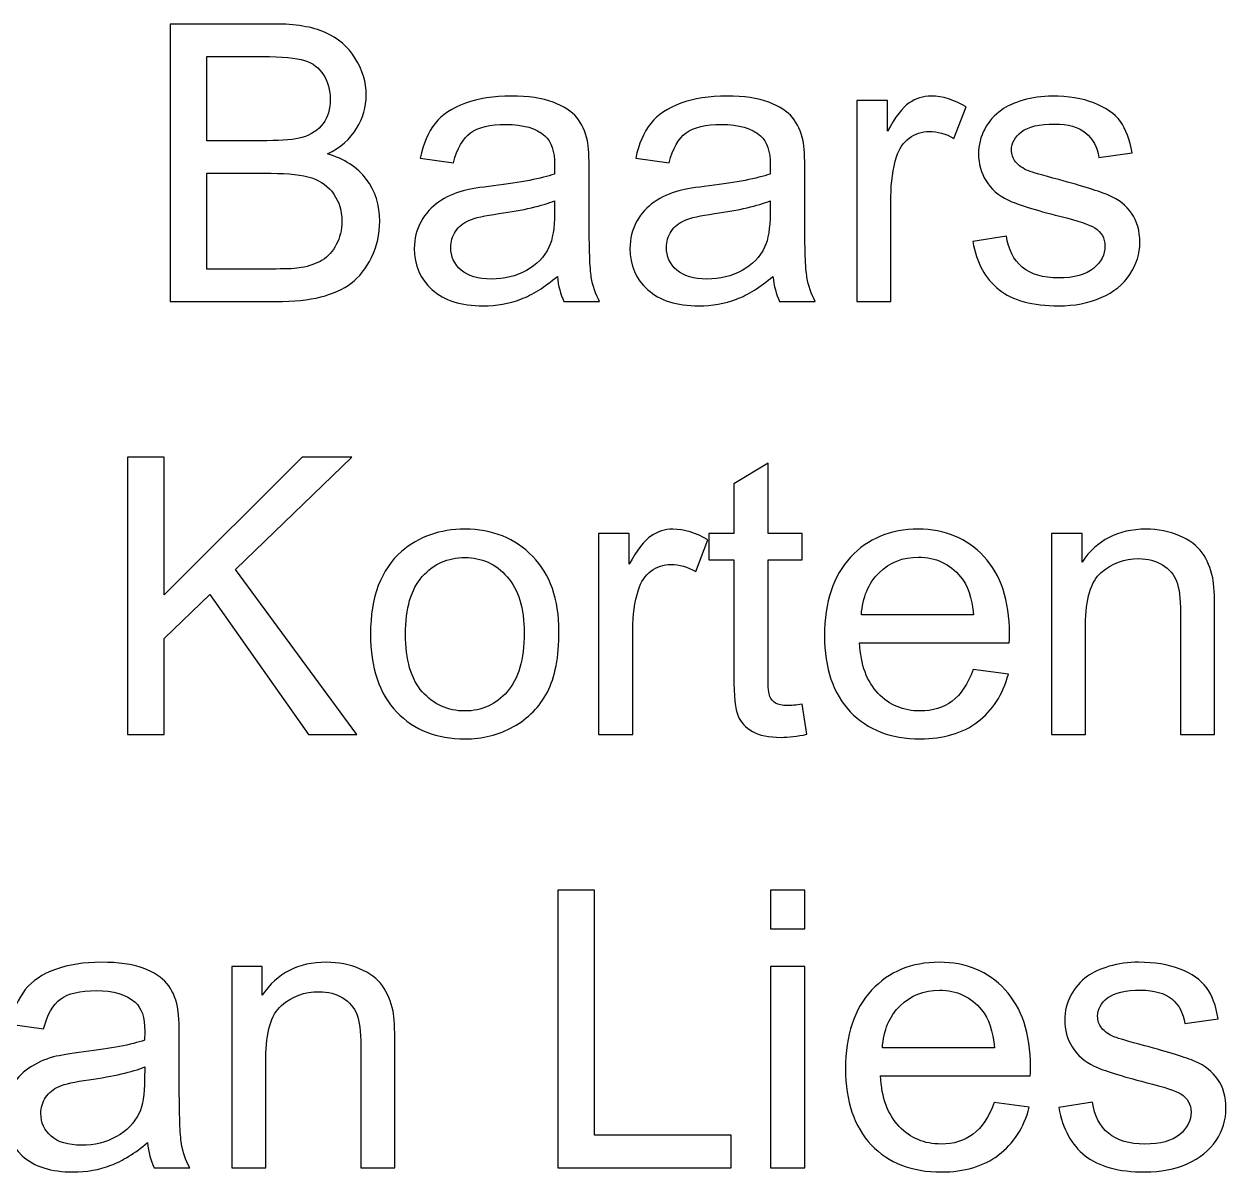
# Model space of a CAD drawing. Header units: centimetres. Extents: x -10.5 to 10.5, y -5.5 to 5.5.
# Drawn here: x 0.804 to 1.676, y -3.495 to -2.662 of the extents above; entities that cross this region are included whole.
import ezdxf

# ---------------------------------------------------------------- set-up
doc = ezdxf.new("R2010")
doc.units = ezdxf.units.CM
doc.header["$MEASUREMENT"] = 0
doc.layers.add('Laag 1', color=7, linetype='Continuous')

msp = doc.modelspace()

# ---------------------------------------------------------------- linework, layer by layer
at = {"layer": 'Laag 1', "color": 6}
for points, knots in [([(0.90945, -2.86321), (0.90945, -2.86321), (0.90945, -2.66181), (0.90945, -2.66181), (0.90945, -2.66181), (0.90945, -2.66181), (0.98503, -2.66181), (0.98503, -2.66181), (0.98503, -2.66181), (1.0004, -2.66181), (1.01273, -2.66382), (1.02206, -2.6679), (1.02206, -2.6679), (1.03135, -2.67198), (1.03861, -2.67826), (1.04386, -2.68675), (1.04386, -2.68675), (1.04916, -2.69519), (1.05179, -2.70405), (1.05179, -2.71333), (1.05179, -2.71333), (1.05179, -2.72191), (1.04944, -2.73002), (1.0448, -2.73761), (1.0448, -2.73761), (1.04016, -2.74521), (1.03313, -2.75135), (1.0237, -2.75604), (1.0237, -2.75604), (1.03589, -2.7596), (1.04527, -2.7657), (1.05179, -2.77432), (1.05179, -2.77432), (1.05835, -2.7829), (1.06163, -2.79308), (1.06163, -2.8048), (1.06163, -2.8048), (1.06163, -2.81427), (1.05962, -2.82303), (1.05563, -2.83114), (1.05563, -2.83114), (1.05165, -2.83925), (1.04672, -2.84549), (1.04086, -2.8499), (1.04086, -2.8499), (1.035, -2.85426), (1.02764, -2.85758), (1.01883, -2.85983), (1.01883, -2.85983), (1.00997, -2.86208), (0.99914, -2.86321), (0.98629, -2.86321), (0.98629, -2.86321), (0.98629, -2.86321), (0.90945, -2.86321), (0.90945, -2.86321)], [0, 0, 0, 0, 0.066667, 0.066667, 0.066667, 0.066667, 0.133333, 0.133333, 0.133333, 0.133333, 0.2, 0.2, 0.2, 0.2, 0.266667, 0.266667, 0.266667, 0.266667, 0.333333, 0.333333, 0.333333, 0.333333, 0.4, 0.4, 0.4, 0.4, 0.466667, 0.466667, 0.466667, 0.466667, 0.533333, 0.533333, 0.533333, 0.533333, 0.6, 0.6, 0.6, 0.6, 0.666667, 0.666667, 0.666667, 0.666667, 0.733333, 0.733333, 0.733333, 0.733333, 0.8, 0.8, 0.8, 0.8, 0.866667, 0.866667, 0.866667, 0.866667, 1, 1, 1, 1]), ([(0.93618, -2.74647), (0.93618, -2.74647), (0.97973, -2.74647), (0.97973, -2.74647), (0.97973, -2.74647), (0.99154, -2.74647), (1.00003, -2.74568), (1.00514, -2.74413), (1.00514, -2.74413), (1.01194, -2.74211), (1.01705, -2.73874), (1.02047, -2.73405), (1.02047, -2.73405), (1.02389, -2.72936), (1.02563, -2.7235), (1.02563, -2.71642), (1.02563, -2.71642), (1.02563, -2.70972), (1.02403, -2.70381), (1.0208, -2.69875), (1.0208, -2.69875), (1.01761, -2.69364), (1.01302, -2.69012), (1.00706, -2.68825), (1.00706, -2.68825), (1.00111, -2.68637), (0.99089, -2.68543), (0.97645, -2.68543), (0.97645, -2.68543), (0.97645, -2.68543), (0.93618, -2.68543), (0.93618, -2.68543), (0.93618, -2.68543), (0.93618, -2.68543), (0.93618, -2.74647), (0.93618, -2.74647)], [0, 0, 0, 0, 0.1, 0.1, 0.1, 0.1, 0.2, 0.2, 0.2, 0.2, 0.3, 0.3, 0.3, 0.3, 0.4, 0.4, 0.4, 0.4, 0.5, 0.5, 0.5, 0.5, 0.6, 0.6, 0.6, 0.6, 0.7, 0.7, 0.7, 0.7, 0.8, 0.8, 0.8, 0.8, 1, 1, 1, 1]), ([(1.19046, -2.84493), (1.18127, -2.85276), (1.17241, -2.85824), (1.16393, -2.86148), (1.16393, -2.86148), (1.15544, -2.86471), (1.14635, -2.8663), (1.1366, -2.8663), (1.1366, -2.8663), (1.12056, -2.8663), (1.10823, -2.86241), (1.09961, -2.85458), (1.09961, -2.85458), (1.09098, -2.8468), (1.08667, -2.83682), (1.08667, -2.82467), (1.08667, -2.82467), (1.08667, -2.81755), (1.08831, -2.81103), (1.09154, -2.80512), (1.09154, -2.80512), (1.09482, -2.79922), (1.09909, -2.79453), (1.10434, -2.79097), (1.10434, -2.79097), (1.10964, -2.7874), (1.11555, -2.78468), (1.12216, -2.78285), (1.12216, -2.78285), (1.12703, -2.78159), (1.13439, -2.78037), (1.14419, -2.77915), (1.14419, -2.77915), (1.16416, -2.77681), (1.17893, -2.77395), (1.18835, -2.77067), (1.18835, -2.77067), (1.18845, -2.76729), (1.18849, -2.76513), (1.18849, -2.76424), (1.18849, -2.76424), (1.18849, -2.75421), (1.18615, -2.74713), (1.18146, -2.74301), (1.18146, -2.74301), (1.17513, -2.73743), (1.16571, -2.73466), (1.15324, -2.73466), (1.15324, -2.73466), (1.14156, -2.73466), (1.13294, -2.73672), (1.12741, -2.7408), (1.12741, -2.7408), (1.12183, -2.74488), (1.11775, -2.7521), (1.11508, -2.76251), (1.11508, -2.76251), (1.11508, -2.76251), (1.09089, -2.75913), (1.09089, -2.75913), (1.09089, -2.75913), (1.09309, -2.74877), (1.0967, -2.74038), (1.10176, -2.734), (1.10176, -2.734), (1.10683, -2.72763), (1.11414, -2.72275), (1.1237, -2.71928), (1.1237, -2.71928), (1.13322, -2.71586), (1.14433, -2.71413), (1.1569, -2.71413), (1.1569, -2.71413), (1.16937, -2.71413), (1.17954, -2.71558), (1.18737, -2.71853), (1.18737, -2.71853), (1.19515, -2.72149), (1.20092, -2.72514), (1.20457, -2.7296), (1.20457, -2.7296), (1.20823, -2.73405), (1.21081, -2.73968), (1.21231, -2.74647), (1.21231, -2.74647), (1.21311, -2.75069), (1.21353, -2.75829), (1.21353, -2.76921), (1.21353, -2.76921), (1.21353, -2.76921), (1.21353, -2.80203), (1.21353, -2.80203), (1.21353, -2.80203), (1.21353, -2.82495), (1.21404, -2.83944), (1.21508, -2.84558), (1.21508, -2.84558), (1.21606, -2.85172), (1.21812, -2.85758), (1.22112, -2.86321), (1.22112, -2.86321), (1.22112, -2.86321), (1.19524, -2.86321), (1.19524, -2.86321), (1.19524, -2.86321), (1.19276, -2.85801), (1.19117, -2.85191), (1.19046, -2.84493)], [0, 0, 0, 0, 0.035714, 0.035714, 0.035714, 0.035714, 0.071429, 0.071429, 0.071429, 0.071429, 0.107143, 0.107143, 0.107143, 0.107143, 0.142857, 0.142857, 0.142857, 0.142857, 0.178571, 0.178571, 0.178571, 0.178571, 0.214286, 0.214286, 0.214286, 0.214286, 0.25, 0.25, 0.25, 0.25, 0.285714, 0.285714, 0.285714, 0.285714, 0.321429, 0.321429, 0.321429, 0.321429, 0.357143, 0.357143, 0.357143, 0.357143, 0.392857, 0.392857, 0.392857, 0.392857, 0.428571, 0.428571, 0.428571, 0.428571, 0.464286, 0.464286, 0.464286, 0.464286, 0.5, 0.5, 0.5, 0.5, 0.535714, 0.535714, 0.535714, 0.535714, 0.571429, 0.571429, 0.571429, 0.571429, 0.607143, 0.607143, 0.607143, 0.607143, 0.642857, 0.642857, 0.642857, 0.642857, 0.678571, 0.678571, 0.678571, 0.678571, 0.714286, 0.714286, 0.714286, 0.714286, 0.75, 0.75, 0.75, 0.75, 0.785714, 0.785714, 0.785714, 0.785714, 0.821429, 0.821429, 0.821429, 0.821429, 0.857143, 0.857143, 0.857143, 0.857143, 0.892857, 0.892857, 0.892857, 0.892857, 0.928571, 0.928571, 0.928571, 0.928571, 1, 1, 1, 1]), ([(1.3469, -2.84493), (1.33771, -2.85276), (1.32885, -2.85824), (1.32037, -2.86148), (1.32037, -2.86148), (1.31188, -2.86471), (1.30279, -2.8663), (1.29304, -2.8663), (1.29304, -2.8663), (1.277, -2.8663), (1.26467, -2.86241), (1.25605, -2.85458), (1.25605, -2.85458), (1.24742, -2.8468), (1.24311, -2.83682), (1.24311, -2.82467), (1.24311, -2.82467), (1.24311, -2.81755), (1.24475, -2.81103), (1.24798, -2.80512), (1.24798, -2.80512), (1.25126, -2.79922), (1.25553, -2.79453), (1.26078, -2.79097), (1.26078, -2.79097), (1.26608, -2.7874), (1.27199, -2.78468), (1.2786, -2.78285), (1.2786, -2.78285), (1.28347, -2.78159), (1.29083, -2.78037), (1.30063, -2.77915), (1.30063, -2.77915), (1.3206, -2.77681), (1.33537, -2.77395), (1.34479, -2.77067), (1.34479, -2.77067), (1.34489, -2.76729), (1.34493, -2.76513), (1.34493, -2.76424), (1.34493, -2.76424), (1.34493, -2.75421), (1.34259, -2.74713), (1.3379, -2.74301), (1.3379, -2.74301), (1.33157, -2.73743), (1.32215, -2.73466), (1.30968, -2.73466), (1.30968, -2.73466), (1.298, -2.73466), (1.28938, -2.73672), (1.28385, -2.7408), (1.28385, -2.7408), (1.27827, -2.74488), (1.27419, -2.7521), (1.27152, -2.76251), (1.27152, -2.76251), (1.27152, -2.76251), (1.24733, -2.75913), (1.24733, -2.75913), (1.24733, -2.75913), (1.24953, -2.74877), (1.25314, -2.74038), (1.2582, -2.734), (1.2582, -2.734), (1.26327, -2.72763), (1.27058, -2.72275), (1.28014, -2.71928), (1.28014, -2.71928), (1.28966, -2.71586), (1.30077, -2.71413), (1.31334, -2.71413), (1.31334, -2.71413), (1.32581, -2.71413), (1.33598, -2.71558), (1.34381, -2.71853), (1.34381, -2.71853), (1.35159, -2.72149), (1.35736, -2.72514), (1.36101, -2.7296), (1.36101, -2.7296), (1.36467, -2.73405), (1.36725, -2.73968), (1.36875, -2.74647), (1.36875, -2.74647), (1.36955, -2.75069), (1.36997, -2.75829), (1.36997, -2.76921), (1.36997, -2.76921), (1.36997, -2.76921), (1.36997, -2.80203), (1.36997, -2.80203), (1.36997, -2.80203), (1.36997, -2.82495), (1.37048, -2.83944), (1.37152, -2.84558), (1.37152, -2.84558), (1.3725, -2.85172), (1.37456, -2.85758), (1.37756, -2.86321), (1.37756, -2.86321), (1.37756, -2.86321), (1.35168, -2.86321), (1.35168, -2.86321), (1.35168, -2.86321), (1.3492, -2.85801), (1.34761, -2.85191), (1.3469, -2.84493)], [0, 0, 0, 0, 0.035714, 0.035714, 0.035714, 0.035714, 0.071429, 0.071429, 0.071429, 0.071429, 0.107143, 0.107143, 0.107143, 0.107143, 0.142857, 0.142857, 0.142857, 0.142857, 0.178571, 0.178571, 0.178571, 0.178571, 0.214286, 0.214286, 0.214286, 0.214286, 0.25, 0.25, 0.25, 0.25, 0.285714, 0.285714, 0.285714, 0.285714, 0.321429, 0.321429, 0.321429, 0.321429, 0.357143, 0.357143, 0.357143, 0.357143, 0.392857, 0.392857, 0.392857, 0.392857, 0.428571, 0.428571, 0.428571, 0.428571, 0.464286, 0.464286, 0.464286, 0.464286, 0.5, 0.5, 0.5, 0.5, 0.535714, 0.535714, 0.535714, 0.535714, 0.571429, 0.571429, 0.571429, 0.571429, 0.607143, 0.607143, 0.607143, 0.607143, 0.642857, 0.642857, 0.642857, 0.642857, 0.678571, 0.678571, 0.678571, 0.678571, 0.714286, 0.714286, 0.714286, 0.714286, 0.75, 0.75, 0.75, 0.75, 0.785714, 0.785714, 0.785714, 0.785714, 0.821429, 0.821429, 0.821429, 0.821429, 0.857143, 0.857143, 0.857143, 0.857143, 0.892857, 0.892857, 0.892857, 0.892857, 0.928571, 0.928571, 0.928571, 0.928571, 1, 1, 1, 1]), ([(1.4077, -2.86321), (1.4077, -2.86321), (1.4077, -2.71722), (1.4077, -2.71722), (1.4077, -2.71722), (1.4077, -2.71722), (1.42993, -2.71722), (1.42993, -2.71722), (1.42993, -2.71722), (1.42993, -2.71722), (1.42993, -2.73958), (1.42993, -2.73958), (1.42993, -2.73958), (1.4356, -2.72922), (1.44085, -2.72238), (1.44568, -2.7191), (1.44568, -2.7191), (1.45051, -2.71577), (1.4558, -2.71413), (1.46157, -2.71413), (1.46157, -2.71413), (1.46992, -2.71413), (1.4784, -2.71675), (1.48703, -2.72196), (1.48703, -2.72196), (1.48703, -2.72196), (1.47821, -2.74479), (1.47821, -2.74479), (1.47821, -2.74479), (1.47221, -2.74141), (1.46621, -2.73972), (1.46021, -2.73972), (1.46021, -2.73972), (1.45482, -2.73972), (1.44999, -2.74136), (1.44572, -2.7446), (1.44572, -2.7446), (1.44146, -2.74783), (1.43841, -2.75233), (1.43658, -2.7581), (1.43658, -2.7581), (1.43382, -2.76687), (1.43246, -2.77648), (1.43246, -2.78693), (1.43246, -2.78693), (1.43246, -2.78693), (1.43246, -2.86321), (1.43246, -2.86321), (1.43246, -2.86321), (1.43246, -2.86321), (1.4077, -2.86321), (1.4077, -2.86321)], [0, 0, 0, 0, 0.071429, 0.071429, 0.071429, 0.071429, 0.142857, 0.142857, 0.142857, 0.142857, 0.214286, 0.214286, 0.214286, 0.214286, 0.285714, 0.285714, 0.285714, 0.285714, 0.357143, 0.357143, 0.357143, 0.357143, 0.428571, 0.428571, 0.428571, 0.428571, 0.5, 0.5, 0.5, 0.5, 0.571429, 0.571429, 0.571429, 0.571429, 0.642857, 0.642857, 0.642857, 0.642857, 0.714286, 0.714286, 0.714286, 0.714286, 0.785714, 0.785714, 0.785714, 0.785714, 0.857143, 0.857143, 0.857143, 0.857143, 1, 1, 1, 1]), ([(1.49181, -2.81961), (1.49181, -2.81961), (1.51628, -2.81567), (1.51628, -2.81567), (1.51628, -2.81567), (1.51764, -2.82547), (1.52149, -2.83297), (1.52777, -2.83822), (1.52777, -2.83822), (1.53405, -2.84343), (1.54286, -2.84605), (1.55412, -2.84605), (1.55412, -2.84605), (1.56551, -2.84605), (1.57395, -2.84375), (1.57948, -2.83911), (1.57948, -2.83911), (1.58496, -2.83452), (1.58773, -2.82908), (1.58773, -2.82284), (1.58773, -2.82284), (1.58773, -2.81727), (1.58525, -2.81286), (1.58032, -2.80967), (1.58032, -2.80967), (1.57685, -2.80747), (1.56841, -2.8047), (1.55501, -2.80128), (1.55501, -2.80128), (1.53691, -2.79673), (1.52439, -2.79279), (1.51736, -2.78947), (1.51736, -2.78947), (1.51038, -2.78609), (1.50508, -2.7815), (1.50147, -2.77559), (1.50147, -2.77559), (1.49786, -2.76973), (1.49603, -2.76321), (1.49603, -2.75609), (1.49603, -2.75609), (1.49603, -2.74957), (1.49753, -2.74357), (1.50048, -2.73804), (1.50048, -2.73804), (1.50348, -2.7325), (1.50752, -2.72791), (1.51263, -2.72425), (1.51263, -2.72425), (1.51647, -2.72144), (1.52172, -2.71905), (1.52833, -2.71708), (1.52833, -2.71708), (1.53499, -2.71511), (1.54207, -2.71413), (1.54966, -2.71413), (1.54966, -2.71413), (1.5611, -2.71413), (1.57113, -2.71577), (1.57976, -2.7191), (1.57976, -2.7191), (1.58843, -2.72238), (1.59481, -2.72688), (1.59893, -2.7325), (1.59893, -2.7325), (1.60301, -2.73818), (1.60587, -2.74572), (1.60742, -2.75519), (1.60742, -2.75519), (1.60742, -2.75519), (1.58323, -2.75857), (1.58323, -2.75857), (1.58323, -2.75857), (1.58215, -2.75098), (1.57896, -2.74502), (1.57371, -2.74076), (1.57371, -2.74076), (1.56846, -2.73649), (1.56105, -2.73438), (1.55144, -2.73438), (1.55144, -2.73438), (1.54014, -2.73438), (1.53203, -2.73625), (1.52721, -2.74), (1.52721, -2.74), (1.52238, -2.74376), (1.51994, -2.74816), (1.51994, -2.75318), (1.51994, -2.75318), (1.51994, -2.75637), (1.52092, -2.75927), (1.52294, -2.76185), (1.52294, -2.76185), (1.52496, -2.76448), (1.5281, -2.76668), (1.53241, -2.76842), (1.53241, -2.76842), (1.53489, -2.76935), (1.54211, -2.77146), (1.55421, -2.77474), (1.55421, -2.77474), (1.57165, -2.77939), (1.58384, -2.78323), (1.59078, -2.78618), (1.59078, -2.78618), (1.59772, -2.78914), (1.60315, -2.7935), (1.60709, -2.79912), (1.60709, -2.79912), (1.61108, -2.8048), (1.61305, -2.81183), (1.61305, -2.82027), (1.61305, -2.82027), (1.61305, -2.82847), (1.61066, -2.83621), (1.60583, -2.84347), (1.60583, -2.84347), (1.601, -2.85074), (1.59406, -2.85637), (1.58501, -2.86035), (1.58501, -2.86035), (1.57592, -2.86434), (1.56565, -2.8663), (1.55421, -2.8663), (1.55421, -2.8663), (1.53527, -2.8663), (1.52078, -2.86237), (1.51084, -2.85454), (1.51084, -2.85454), (1.50091, -2.84666), (1.49458, -2.83503), (1.49181, -2.81961)], [0, 0, 0, 0, 0.029412, 0.029412, 0.029412, 0.029412, 0.058824, 0.058824, 0.058824, 0.058824, 0.088235, 0.088235, 0.088235, 0.088235, 0.117647, 0.117647, 0.117647, 0.117647, 0.147059, 0.147059, 0.147059, 0.147059, 0.176471, 0.176471, 0.176471, 0.176471, 0.205882, 0.205882, 0.205882, 0.205882, 0.235294, 0.235294, 0.235294, 0.235294, 0.264706, 0.264706, 0.264706, 0.264706, 0.294118, 0.294118, 0.294118, 0.294118, 0.323529, 0.323529, 0.323529, 0.323529, 0.352941, 0.352941, 0.352941, 0.352941, 0.382353, 0.382353, 0.382353, 0.382353, 0.411765, 0.411765, 0.411765, 0.411765, 0.441176, 0.441176, 0.441176, 0.441176, 0.470588, 0.470588, 0.470588, 0.470588, 0.5, 0.5, 0.5, 0.5, 0.529412, 0.529412, 0.529412, 0.529412, 0.558824, 0.558824, 0.558824, 0.558824, 0.588235, 0.588235, 0.588235, 0.588235, 0.617647, 0.617647, 0.617647, 0.617647, 0.647059, 0.647059, 0.647059, 0.647059, 0.676471, 0.676471, 0.676471, 0.676471, 0.705882, 0.705882, 0.705882, 0.705882, 0.735294, 0.735294, 0.735294, 0.735294, 0.764706, 0.764706, 0.764706, 0.764706, 0.794118, 0.794118, 0.794118, 0.794118, 0.823529, 0.823529, 0.823529, 0.823529, 0.852941, 0.852941, 0.852941, 0.852941, 0.882353, 0.882353, 0.882353, 0.882353, 0.911765, 0.911765, 0.911765, 0.911765, 0.941176, 0.941176, 0.941176, 0.941176, 1, 1, 1, 1]), ([(0.93618, -2.83958), (0.93618, -2.83958), (0.98634, -2.83958), (0.98634, -2.83958), (0.98634, -2.83958), (0.99497, -2.83958), (1.00101, -2.83925), (1.00453, -2.8386), (1.00453, -2.8386), (1.01062, -2.83752), (1.01578, -2.83569), (1.01991, -2.83311), (1.01991, -2.83311), (1.02403, -2.83053), (1.02741, -2.82678), (1.03008, -2.82186), (1.03008, -2.82186), (1.03275, -2.81694), (1.03407, -2.81127), (1.03407, -2.80484), (1.03407, -2.80484), (1.03407, -2.79729), (1.03214, -2.79078), (1.02825, -2.7852), (1.02825, -2.7852), (1.02441, -2.77962), (1.01906, -2.77573), (1.01222, -2.77348), (1.01222, -2.77348), (1.00542, -2.77123), (0.99558, -2.7701), (0.98278, -2.7701), (0.98278, -2.7701), (0.98278, -2.7701), (0.93618, -2.7701), (0.93618, -2.7701), (0.93618, -2.7701), (0.93618, -2.7701), (0.93618, -2.83958), (0.93618, -2.83958)], [0, 0, 0, 0, 0.090909, 0.090909, 0.090909, 0.090909, 0.181818, 0.181818, 0.181818, 0.181818, 0.272727, 0.272727, 0.272727, 0.272727, 0.363636, 0.363636, 0.363636, 0.363636, 0.454545, 0.454545, 0.454545, 0.454545, 0.545455, 0.545455, 0.545455, 0.545455, 0.636364, 0.636364, 0.636364, 0.636364, 0.727273, 0.727273, 0.727273, 0.727273, 0.818182, 0.818182, 0.818182, 0.818182, 1, 1, 1, 1]), ([(1.18849, -2.79007), (1.17949, -2.79373), (1.16599, -2.79683), (1.14799, -2.79936), (1.14799, -2.79936), (1.13777, -2.80081), (1.13055, -2.80245), (1.12633, -2.80428), (1.12633, -2.80428), (1.12211, -2.80611), (1.11887, -2.80878), (1.11658, -2.81225), (1.11658, -2.81225), (1.11428, -2.81577), (1.11311, -2.81966), (1.11311, -2.82397), (1.11311, -2.82397), (1.11311, -2.83049), (1.11559, -2.83597), (1.12061, -2.84033), (1.12061, -2.84033), (1.12563, -2.84469), (1.13294, -2.8469), (1.14255, -2.8469), (1.14255, -2.8469), (1.15207, -2.8469), (1.16055, -2.84483), (1.16801, -2.84066), (1.16801, -2.84066), (1.17541, -2.83653), (1.1809, -2.83086), (1.18437, -2.82369), (1.18437, -2.82369), (1.18704, -2.81811), (1.18835, -2.80991), (1.18835, -2.79908), (1.18835, -2.79908), (1.18835, -2.79908), (1.18849, -2.79007), (1.18849, -2.79007)], [0, 0, 0, 0, 0.090909, 0.090909, 0.090909, 0.090909, 0.181818, 0.181818, 0.181818, 0.181818, 0.272727, 0.272727, 0.272727, 0.272727, 0.363636, 0.363636, 0.363636, 0.363636, 0.454545, 0.454545, 0.454545, 0.454545, 0.545455, 0.545455, 0.545455, 0.545455, 0.636364, 0.636364, 0.636364, 0.636364, 0.727273, 0.727273, 0.727273, 0.727273, 0.818182, 0.818182, 0.818182, 0.818182, 1, 1, 1, 1]), ([(1.34493, -2.79007), (1.33593, -2.79373), (1.32243, -2.79683), (1.30443, -2.79936), (1.30443, -2.79936), (1.29421, -2.80081), (1.28699, -2.80245), (1.28277, -2.80428), (1.28277, -2.80428), (1.27855, -2.80611), (1.27531, -2.80878), (1.27302, -2.81225), (1.27302, -2.81225), (1.27072, -2.81577), (1.26955, -2.81966), (1.26955, -2.82397), (1.26955, -2.82397), (1.26955, -2.83049), (1.27203, -2.83597), (1.27705, -2.84033), (1.27705, -2.84033), (1.28207, -2.84469), (1.28938, -2.8469), (1.29899, -2.8469), (1.29899, -2.8469), (1.30851, -2.8469), (1.31699, -2.84483), (1.32445, -2.84066), (1.32445, -2.84066), (1.33185, -2.83653), (1.33734, -2.83086), (1.34081, -2.82369), (1.34081, -2.82369), (1.34348, -2.81811), (1.34479, -2.80991), (1.34479, -2.79908), (1.34479, -2.79908), (1.34479, -2.79908), (1.34493, -2.79007), (1.34493, -2.79007)], [0, 0, 0, 0, 0.090909, 0.090909, 0.090909, 0.090909, 0.181818, 0.181818, 0.181818, 0.181818, 0.272727, 0.272727, 0.272727, 0.272727, 0.363636, 0.363636, 0.363636, 0.363636, 0.454545, 0.454545, 0.454545, 0.454545, 0.545455, 0.545455, 0.545455, 0.545455, 0.636364, 0.636364, 0.636364, 0.636364, 0.727273, 0.727273, 0.727273, 0.727273, 0.818182, 0.818182, 0.818182, 0.818182, 1, 1, 1, 1]), ([(0.87855, -3.17746), (0.87855, -3.17746), (0.87855, -2.97606), (0.87855, -2.97606), (0.87855, -2.97606), (0.87855, -2.97606), (0.90528, -2.97606), (0.90528, -2.97606), (0.90528, -2.97606), (0.90528, -2.97606), (0.90528, -3.07591), (0.90528, -3.07591), (0.90528, -3.07591), (0.90528, -3.07591), (1.00532, -2.97606), (1.00532, -2.97606), (1.00532, -2.97606), (1.00532, -2.97606), (1.04142, -2.97606), (1.04142, -2.97606), (1.04142, -2.97606), (1.04142, -2.97606), (0.95694, -3.05772), (0.95694, -3.05772), (0.95694, -3.05772), (0.95694, -3.05772), (1.04508, -3.17746), (1.04508, -3.17746), (1.04508, -3.17746), (1.04508, -3.17746), (1.00992, -3.17746), (1.00992, -3.17746), (1.00992, -3.17746), (1.00992, -3.17746), (0.93823, -3.07582), (0.93823, -3.07582), (0.93823, -3.07582), (0.93823, -3.07582), (0.90528, -3.1077), (0.90528, -3.1077), (0.90528, -3.1077), (0.90528, -3.1077), (0.90528, -3.17746), (0.90528, -3.17746), (0.90528, -3.17746), (0.90528, -3.17746), (0.87855, -3.17746), (0.87855, -3.17746)], [0, 0, 0, 0, 0.076923, 0.076923, 0.076923, 0.076923, 0.153846, 0.153846, 0.153846, 0.153846, 0.230769, 0.230769, 0.230769, 0.230769, 0.307692, 0.307692, 0.307692, 0.307692, 0.384615, 0.384615, 0.384615, 0.384615, 0.461538, 0.461538, 0.461538, 0.461538, 0.538462, 0.538462, 0.538462, 0.538462, 0.615385, 0.615385, 0.615385, 0.615385, 0.692308, 0.692308, 0.692308, 0.692308, 0.769231, 0.769231, 0.769231, 0.769231, 0.846154, 0.846154, 0.846154, 0.846154, 1, 1, 1, 1]), ([(1.36804, -3.15538), (1.36804, -3.15538), (1.37142, -3.17723), (1.37142, -3.17723), (1.37142, -3.17723), (1.36448, -3.17868), (1.35824, -3.17943), (1.3528, -3.17943), (1.3528, -3.17943), (1.34385, -3.17943), (1.33691, -3.17802), (1.33194, -3.17516), (1.33194, -3.17516), (1.32702, -3.1723), (1.32355, -3.1686), (1.32153, -3.16396), (1.32153, -3.16396), (1.31952, -3.15932), (1.31853, -3.14957), (1.31853, -3.1347), (1.31853, -3.1347), (1.31853, -3.1347), (1.31853, -3.0506), (1.31853, -3.0506), (1.31853, -3.0506), (1.31853, -3.0506), (1.30025, -3.0506), (1.30025, -3.0506), (1.30025, -3.0506), (1.30025, -3.0506), (1.30025, -3.03147), (1.30025, -3.03147), (1.30025, -3.03147), (1.30025, -3.03147), (1.31853, -3.03147), (1.31853, -3.03147), (1.31853, -3.03147), (1.31853, -3.03147), (1.31853, -2.99537), (1.31853, -2.99537), (1.31853, -2.99537), (1.31853, -2.99537), (1.34329, -2.98051), (1.34329, -2.98051), (1.34329, -2.98051), (1.34329, -2.98051), (1.34329, -3.03147), (1.34329, -3.03147), (1.34329, -3.03147), (1.34329, -3.03147), (1.36804, -3.03147), (1.36804, -3.03147), (1.36804, -3.03147), (1.36804, -3.03147), (1.36804, -3.0506), (1.36804, -3.0506), (1.36804, -3.0506), (1.36804, -3.0506), (1.34329, -3.0506), (1.34329, -3.0506), (1.34329, -3.0506), (1.34329, -3.0506), (1.34329, -3.13611), (1.34329, -3.13611), (1.34329, -3.13611), (1.34329, -3.14319), (1.34371, -3.14774), (1.3446, -3.14975), (1.3446, -3.14975), (1.34544, -3.15177), (1.34685, -3.15336), (1.34882, -3.15458), (1.34882, -3.15458), (1.35079, -3.15575), (1.3536, -3.15636), (1.35726, -3.15636), (1.35726, -3.15636), (1.35998, -3.15636), (1.36359, -3.15604), (1.36804, -3.15538)], [0, 0, 0, 0, 0.047619, 0.047619, 0.047619, 0.047619, 0.095238, 0.095238, 0.095238, 0.095238, 0.142857, 0.142857, 0.142857, 0.142857, 0.190476, 0.190476, 0.190476, 0.190476, 0.238095, 0.238095, 0.238095, 0.238095, 0.285714, 0.285714, 0.285714, 0.285714, 0.333333, 0.333333, 0.333333, 0.333333, 0.380952, 0.380952, 0.380952, 0.380952, 0.428571, 0.428571, 0.428571, 0.428571, 0.47619, 0.47619, 0.47619, 0.47619, 0.52381, 0.52381, 0.52381, 0.52381, 0.571429, 0.571429, 0.571429, 0.571429, 0.619048, 0.619048, 0.619048, 0.619048, 0.666667, 0.666667, 0.666667, 0.666667, 0.714286, 0.714286, 0.714286, 0.714286, 0.761905, 0.761905, 0.761905, 0.761905, 0.809524, 0.809524, 0.809524, 0.809524, 0.857143, 0.857143, 0.857143, 0.857143, 0.904762, 0.904762, 0.904762, 0.904762, 1, 1, 1, 1]), ([(1.05492, -3.10447), (1.05492, -3.07751), (1.06242, -3.05754), (1.07747, -3.04455), (1.07747, -3.04455), (1.08999, -3.03377), (1.10532, -3.02838), (1.12337, -3.02838), (1.12337, -3.02838), (1.14339, -3.02838), (1.1598, -3.03494), (1.17255, -3.04807), (1.17255, -3.04807), (1.18525, -3.06115), (1.19163, -3.07929), (1.19163, -3.1024), (1.19163, -3.1024), (1.19163, -3.12116), (1.18882, -3.13588), (1.18319, -3.14661), (1.18319, -3.14661), (1.17757, -3.15735), (1.16936, -3.16569), (1.15858, -3.17165), (1.15858, -3.17165), (1.14784, -3.1776), (1.13607, -3.18055), (1.12337, -3.18055), (1.12337, -3.18055), (1.10293, -3.18055), (1.08643, -3.17404), (1.07382, -3.16096), (1.07382, -3.16096), (1.0612, -3.14788), (1.05492, -3.12903), (1.05492, -3.10447)], [0, 0, 0, 0, 0.1, 0.1, 0.1, 0.1, 0.2, 0.2, 0.2, 0.2, 0.3, 0.3, 0.3, 0.3, 0.4, 0.4, 0.4, 0.4, 0.5, 0.5, 0.5, 0.5, 0.6, 0.6, 0.6, 0.6, 0.7, 0.7, 0.7, 0.7, 0.8, 0.8, 0.8, 0.8, 1, 1, 1, 1]), ([(1.22036, -3.17746), (1.22036, -3.17746), (1.22036, -3.03147), (1.22036, -3.03147), (1.22036, -3.03147), (1.22036, -3.03147), (1.24259, -3.03147), (1.24259, -3.03147), (1.24259, -3.03147), (1.24259, -3.03147), (1.24259, -3.05383), (1.24259, -3.05383), (1.24259, -3.05383), (1.24826, -3.04347), (1.25351, -3.03663), (1.25834, -3.03335), (1.25834, -3.03335), (1.26317, -3.03002), (1.26846, -3.02838), (1.27423, -3.02838), (1.27423, -3.02838), (1.28258, -3.02838), (1.29106, -3.031), (1.29969, -3.03621), (1.29969, -3.03621), (1.29969, -3.03621), (1.29087, -3.05904), (1.29087, -3.05904), (1.29087, -3.05904), (1.28487, -3.05566), (1.27887, -3.05397), (1.27287, -3.05397), (1.27287, -3.05397), (1.26748, -3.05397), (1.26265, -3.05561), (1.25838, -3.05885), (1.25838, -3.05885), (1.25412, -3.06208), (1.25107, -3.06658), (1.24924, -3.07235), (1.24924, -3.07235), (1.24648, -3.08112), (1.24512, -3.09073), (1.24512, -3.10118), (1.24512, -3.10118), (1.24512, -3.10118), (1.24512, -3.17746), (1.24512, -3.17746), (1.24512, -3.17746), (1.24512, -3.17746), (1.22036, -3.17746), (1.22036, -3.17746)], [0, 0, 0, 0, 0.071429, 0.071429, 0.071429, 0.071429, 0.142857, 0.142857, 0.142857, 0.142857, 0.214286, 0.214286, 0.214286, 0.214286, 0.285714, 0.285714, 0.285714, 0.285714, 0.357143, 0.357143, 0.357143, 0.357143, 0.428571, 0.428571, 0.428571, 0.428571, 0.5, 0.5, 0.5, 0.5, 0.571429, 0.571429, 0.571429, 0.571429, 0.642857, 0.642857, 0.642857, 0.642857, 0.714286, 0.714286, 0.714286, 0.714286, 0.785714, 0.785714, 0.785714, 0.785714, 0.857143, 0.857143, 0.857143, 0.857143, 1, 1, 1, 1]), ([(1.49204, -3.1302), (1.49204, -3.1302), (1.51764, -3.13358), (1.51764, -3.13358), (1.51764, -3.13358), (1.51365, -3.14844), (1.5062, -3.16002), (1.49532, -3.16822), (1.49532, -3.16822), (1.48445, -3.17643), (1.47057, -3.18055), (1.45365, -3.18055), (1.45365, -3.18055), (1.43236, -3.18055), (1.41548, -3.17399), (1.40301, -3.16086), (1.40301, -3.16086), (1.39054, -3.14778), (1.38431, -3.12936), (1.38431, -3.10568), (1.38431, -3.10568), (1.38431, -3.08121), (1.39059, -3.06218), (1.4032, -3.04868), (1.4032, -3.04868), (1.41581, -3.03513), (1.43217, -3.02838), (1.45229, -3.02838), (1.45229, -3.02838), (1.47174, -3.02838), (1.48763, -3.03499), (1.49996, -3.04825), (1.49996, -3.04825), (1.51229, -3.06152), (1.51848, -3.08018), (1.51848, -3.10423), (1.51848, -3.10423), (1.51848, -3.10568), (1.51844, -3.10789), (1.51834, -3.11079), (1.51834, -3.11079), (1.51834, -3.11079), (1.40962, -3.11079), (1.40962, -3.11079), (1.40962, -3.11079), (1.41056, -3.12678), (1.41506, -3.13906), (1.42322, -3.14755), (1.42322, -3.14755), (1.43133, -3.15604), (1.4415, -3.1603), (1.45365, -3.1603), (1.45365, -3.1603), (1.46269, -3.1603), (1.47043, -3.15791), (1.47681, -3.15313), (1.47681, -3.15313), (1.48323, -3.14835), (1.48829, -3.1407), (1.49204, -3.1302)], [0, 0, 0, 0, 0.0625, 0.0625, 0.0625, 0.0625, 0.125, 0.125, 0.125, 0.125, 0.1875, 0.1875, 0.1875, 0.1875, 0.25, 0.25, 0.25, 0.25, 0.3125, 0.3125, 0.3125, 0.3125, 0.375, 0.375, 0.375, 0.375, 0.4375, 0.4375, 0.4375, 0.4375, 0.5, 0.5, 0.5, 0.5, 0.5625, 0.5625, 0.5625, 0.5625, 0.625, 0.625, 0.625, 0.625, 0.6875, 0.6875, 0.6875, 0.6875, 0.75, 0.75, 0.75, 0.75, 0.8125, 0.8125, 0.8125, 0.8125, 0.875, 0.875, 0.875, 0.875, 1, 1, 1, 1]), ([(1.54891, -3.17746), (1.54891, -3.17746), (1.54891, -3.03147), (1.54891, -3.03147), (1.54891, -3.03147), (1.54891, -3.03147), (1.57113, -3.03147), (1.57113, -3.03147), (1.57113, -3.03147), (1.57113, -3.03147), (1.57113, -3.05219), (1.57113, -3.05219), (1.57113, -3.05219), (1.58182, -3.0363), (1.59729, -3.02838), (1.61749, -3.02838), (1.61749, -3.02838), (1.62631, -3.02838), (1.63437, -3.02997), (1.64173, -3.03311), (1.64173, -3.03311), (1.64909, -3.03625), (1.65462, -3.04042), (1.65828, -3.04553), (1.65828, -3.04553), (1.66194, -3.05065), (1.66452, -3.05674), (1.66597, -3.06377), (1.66597, -3.06377), (1.66686, -3.06837), (1.66733, -3.07638), (1.66733, -3.08782), (1.66733, -3.08782), (1.66733, -3.08782), (1.66733, -3.17746), (1.66733, -3.17746), (1.66733, -3.17746), (1.66733, -3.17746), (1.64257, -3.17746), (1.64257, -3.17746), (1.64257, -3.17746), (1.64257, -3.17746), (1.64257, -3.08876), (1.64257, -3.08876), (1.64257, -3.08876), (1.64257, -3.07868), (1.64164, -3.07113), (1.63971, -3.06616), (1.63971, -3.06616), (1.63779, -3.06119), (1.63437, -3.05721), (1.62949, -3.05421), (1.62949, -3.05421), (1.62462, -3.05125), (1.61885, -3.04975), (1.61229, -3.04975), (1.61229, -3.04975), (1.60179, -3.04975), (1.59274, -3.05308), (1.5851, -3.05979), (1.5851, -3.05979), (1.57746, -3.06644), (1.57366, -3.07915), (1.57366, -3.09781), (1.57366, -3.09781), (1.57366, -3.09781), (1.57366, -3.17746), (1.57366, -3.17746), (1.57366, -3.17746), (1.57366, -3.17746), (1.54891, -3.17746), (1.54891, -3.17746)], [0, 0, 0, 0, 0.052632, 0.052632, 0.052632, 0.052632, 0.105263, 0.105263, 0.105263, 0.105263, 0.157895, 0.157895, 0.157895, 0.157895, 0.210526, 0.210526, 0.210526, 0.210526, 0.263158, 0.263158, 0.263158, 0.263158, 0.315789, 0.315789, 0.315789, 0.315789, 0.368421, 0.368421, 0.368421, 0.368421, 0.421053, 0.421053, 0.421053, 0.421053, 0.473684, 0.473684, 0.473684, 0.473684, 0.526316, 0.526316, 0.526316, 0.526316, 0.578947, 0.578947, 0.578947, 0.578947, 0.631579, 0.631579, 0.631579, 0.631579, 0.684211, 0.684211, 0.684211, 0.684211, 0.736842, 0.736842, 0.736842, 0.736842, 0.789474, 0.789474, 0.789474, 0.789474, 0.842105, 0.842105, 0.842105, 0.842105, 0.894737, 0.894737, 0.894737, 0.894737, 1, 1, 1, 1]), ([(1.08024, -3.10451), (1.08024, -3.12317), (1.08432, -3.13714), (1.09247, -3.14638), (1.09247, -3.14638), (1.10068, -3.15566), (1.11095, -3.1603), (1.12337, -3.1603), (1.12337, -3.1603), (1.13565, -3.1603), (1.14587, -3.15566), (1.15408, -3.14633), (1.15408, -3.14633), (1.16223, -3.137), (1.16631, -3.1228), (1.16631, -3.10372), (1.16631, -3.10372), (1.16631, -3.08571), (1.16219, -3.07207), (1.15398, -3.06283), (1.15398, -3.06283), (1.14578, -3.05355), (1.13556, -3.04891), (1.12337, -3.04891), (1.12337, -3.04891), (1.11095, -3.04891), (1.10068, -3.0535), (1.09247, -3.06274), (1.09247, -3.06274), (1.08432, -3.07198), (1.08024, -3.0859), (1.08024, -3.10451)], [0, 0, 0, 0, 0.111111, 0.111111, 0.111111, 0.111111, 0.222222, 0.222222, 0.222222, 0.222222, 0.333333, 0.333333, 0.333333, 0.333333, 0.444444, 0.444444, 0.444444, 0.444444, 0.555556, 0.555556, 0.555556, 0.555556, 0.666667, 0.666667, 0.666667, 0.666667, 0.777778, 0.777778, 0.777778, 0.777778, 1, 1, 1, 1]), ([(1.41103, -3.09054), (1.41103, -3.09054), (1.49232, -3.09054), (1.49232, -3.09054), (1.49232, -3.09054), (1.49124, -3.07826), (1.4881, -3.06907), (1.48299, -3.06293), (1.48299, -3.06293), (1.47516, -3.05341), (1.46494, -3.04863), (1.45243, -3.04863), (1.45243, -3.04863), (1.44108, -3.04863), (1.43156, -3.05243), (1.42383, -3.06002), (1.42383, -3.06002), (1.41614, -3.06762), (1.41187, -3.07779), (1.41103, -3.09054)], [0, 0, 0, 0, 0.166667, 0.166667, 0.166667, 0.166667, 0.333333, 0.333333, 0.333333, 0.333333, 0.5, 0.5, 0.5, 0.5, 0.666667, 0.666667, 0.666667, 0.666667, 1, 1, 1, 1]), ([(1.19073, -3.49171), (1.19073, -3.49171), (1.19073, -3.29031), (1.19073, -3.29031), (1.19073, -3.29031), (1.19073, -3.29031), (1.21746, -3.29031), (1.21746, -3.29031), (1.21746, -3.29031), (1.21746, -3.29031), (1.21746, -3.46808), (1.21746, -3.46808), (1.21746, -3.46808), (1.21746, -3.46808), (1.31647, -3.46808), (1.31647, -3.46808), (1.31647, -3.46808), (1.31647, -3.46808), (1.31647, -3.49171), (1.31647, -3.49171), (1.31647, -3.49171), (1.31647, -3.49171), (1.19073, -3.49171), (1.19073, -3.49171)], [0, 0, 0, 0, 0.142857, 0.142857, 0.142857, 0.142857, 0.285714, 0.285714, 0.285714, 0.285714, 0.428571, 0.428571, 0.428571, 0.428571, 0.571429, 0.571429, 0.571429, 0.571429, 0.714286, 0.714286, 0.714286, 0.714286, 1, 1, 1, 1]), ([(1.34521, -3.31844), (1.34521, -3.31844), (1.34521, -3.29031), (1.34521, -3.29031), (1.34521, -3.29031), (1.34521, -3.29031), (1.36996, -3.29031), (1.36996, -3.29031), (1.36996, -3.29031), (1.36996, -3.29031), (1.36996, -3.31844), (1.36996, -3.31844), (1.36996, -3.31844), (1.36996, -3.31844), (1.34521, -3.31844), (1.34521, -3.31844)], [0, 0, 0, 0, 0.2, 0.2, 0.2, 0.2, 0.4, 0.4, 0.4, 0.4, 0.6, 0.6, 0.6, 0.6, 1, 1, 1, 1]), ([(0.89309, -3.47343), (0.8839, -3.48126), (0.87504, -3.48674), (0.86656, -3.48998), (0.86656, -3.48998), (0.85807, -3.49321), (0.84898, -3.4948), (0.83923, -3.4948), (0.83923, -3.4948), (0.82319, -3.4948), (0.81086, -3.49091), (0.80224, -3.48308), (0.80224, -3.48308), (0.79361, -3.4753), (0.7893, -3.46532), (0.7893, -3.45317), (0.7893, -3.45317), (0.7893, -3.44605), (0.79094, -3.43953), (0.79417, -3.43362), (0.79417, -3.43362), (0.79745, -3.42772), (0.80172, -3.42303), (0.80697, -3.41947), (0.80697, -3.41947), (0.81227, -3.4159), (0.81818, -3.41318), (0.82479, -3.41135), (0.82479, -3.41135), (0.82966, -3.41009), (0.83702, -3.40887), (0.84682, -3.40765), (0.84682, -3.40765), (0.86679, -3.40531), (0.88156, -3.40245), (0.89098, -3.39917), (0.89098, -3.39917), (0.89108, -3.39579), (0.89112, -3.39363), (0.89112, -3.39274), (0.89112, -3.39274), (0.89112, -3.38271), (0.88878, -3.37563), (0.88409, -3.37151), (0.88409, -3.37151), (0.87776, -3.36593), (0.86834, -3.36316), (0.85587, -3.36316), (0.85587, -3.36316), (0.84419, -3.36316), (0.83557, -3.36522), (0.83004, -3.3693), (0.83004, -3.3693), (0.82446, -3.37338), (0.82038, -3.3806), (0.81771, -3.39101), (0.81771, -3.39101), (0.81771, -3.39101), (0.79352, -3.38763), (0.79352, -3.38763), (0.79352, -3.38763), (0.79572, -3.37727), (0.79933, -3.36888), (0.80439, -3.3625), (0.80439, -3.3625), (0.80946, -3.35613), (0.81677, -3.35125), (0.82633, -3.34778), (0.82633, -3.34778), (0.83585, -3.34436), (0.84696, -3.34263), (0.85953, -3.34263), (0.85953, -3.34263), (0.872, -3.34263), (0.88217, -3.34408), (0.89, -3.34703), (0.89, -3.34703), (0.89778, -3.34999), (0.90355, -3.35364), (0.9072, -3.3581), (0.9072, -3.3581), (0.91086, -3.36255), (0.91344, -3.36818), (0.91494, -3.37497), (0.91494, -3.37497), (0.91574, -3.37919), (0.91616, -3.38679), (0.91616, -3.39771), (0.91616, -3.39771), (0.91616, -3.39771), (0.91616, -3.43053), (0.91616, -3.43053), (0.91616, -3.43053), (0.91616, -3.45345), (0.91667, -3.46794), (0.91771, -3.47408), (0.91771, -3.47408), (0.91869, -3.48022), (0.92075, -3.48608), (0.92375, -3.49171), (0.92375, -3.49171), (0.92375, -3.49171), (0.89787, -3.49171), (0.89787, -3.49171), (0.89787, -3.49171), (0.89539, -3.48651), (0.8938, -3.48041), (0.89309, -3.47343)], [0, 0, 0, 0, 0.035714, 0.035714, 0.035714, 0.035714, 0.071429, 0.071429, 0.071429, 0.071429, 0.107143, 0.107143, 0.107143, 0.107143, 0.142857, 0.142857, 0.142857, 0.142857, 0.178571, 0.178571, 0.178571, 0.178571, 0.214286, 0.214286, 0.214286, 0.214286, 0.25, 0.25, 0.25, 0.25, 0.285714, 0.285714, 0.285714, 0.285714, 0.321429, 0.321429, 0.321429, 0.321429, 0.357143, 0.357143, 0.357143, 0.357143, 0.392857, 0.392857, 0.392857, 0.392857, 0.428571, 0.428571, 0.428571, 0.428571, 0.464286, 0.464286, 0.464286, 0.464286, 0.5, 0.5, 0.5, 0.5, 0.535714, 0.535714, 0.535714, 0.535714, 0.571429, 0.571429, 0.571429, 0.571429, 0.607143, 0.607143, 0.607143, 0.607143, 0.642857, 0.642857, 0.642857, 0.642857, 0.678571, 0.678571, 0.678571, 0.678571, 0.714286, 0.714286, 0.714286, 0.714286, 0.75, 0.75, 0.75, 0.75, 0.785714, 0.785714, 0.785714, 0.785714, 0.821429, 0.821429, 0.821429, 0.821429, 0.857143, 0.857143, 0.857143, 0.857143, 0.892857, 0.892857, 0.892857, 0.892857, 0.928571, 0.928571, 0.928571, 0.928571, 1, 1, 1, 1]), ([(0.95418, -3.49171), (0.95418, -3.49171), (0.95418, -3.34572), (0.95418, -3.34572), (0.95418, -3.34572), (0.95418, -3.34572), (0.9764, -3.34572), (0.9764, -3.34572), (0.9764, -3.34572), (0.9764, -3.34572), (0.9764, -3.36644), (0.9764, -3.36644), (0.9764, -3.36644), (0.98709, -3.35055), (1.00256, -3.34263), (1.02276, -3.34263), (1.02276, -3.34263), (1.03158, -3.34263), (1.03964, -3.34422), (1.047, -3.34736), (1.047, -3.34736), (1.05436, -3.3505), (1.05989, -3.35467), (1.06355, -3.35978), (1.06355, -3.35978), (1.06721, -3.3649), (1.06979, -3.37099), (1.07124, -3.37802), (1.07124, -3.37802), (1.07213, -3.38262), (1.0726, -3.39063), (1.0726, -3.40207), (1.0726, -3.40207), (1.0726, -3.40207), (1.0726, -3.49171), (1.0726, -3.49171), (1.0726, -3.49171), (1.0726, -3.49171), (1.04784, -3.49171), (1.04784, -3.49171), (1.04784, -3.49171), (1.04784, -3.49171), (1.04784, -3.40301), (1.04784, -3.40301), (1.04784, -3.40301), (1.04784, -3.39293), (1.04691, -3.38538), (1.04498, -3.38041), (1.04498, -3.38041), (1.04306, -3.37544), (1.03964, -3.37146), (1.03476, -3.36846), (1.03476, -3.36846), (1.02989, -3.3655), (1.02412, -3.364), (1.01756, -3.364), (1.01756, -3.364), (1.00706, -3.364), (0.99801, -3.36733), (0.99037, -3.37404), (0.99037, -3.37404), (0.98273, -3.38069), (0.97893, -3.3934), (0.97893, -3.41206), (0.97893, -3.41206), (0.97893, -3.41206), (0.97893, -3.49171), (0.97893, -3.49171), (0.97893, -3.49171), (0.97893, -3.49171), (0.95418, -3.49171), (0.95418, -3.49171)], [0, 0, 0, 0, 0.052632, 0.052632, 0.052632, 0.052632, 0.105263, 0.105263, 0.105263, 0.105263, 0.157895, 0.157895, 0.157895, 0.157895, 0.210526, 0.210526, 0.210526, 0.210526, 0.263158, 0.263158, 0.263158, 0.263158, 0.315789, 0.315789, 0.315789, 0.315789, 0.368421, 0.368421, 0.368421, 0.368421, 0.421053, 0.421053, 0.421053, 0.421053, 0.473684, 0.473684, 0.473684, 0.473684, 0.526316, 0.526316, 0.526316, 0.526316, 0.578947, 0.578947, 0.578947, 0.578947, 0.631579, 0.631579, 0.631579, 0.631579, 0.684211, 0.684211, 0.684211, 0.684211, 0.736842, 0.736842, 0.736842, 0.736842, 0.789474, 0.789474, 0.789474, 0.789474, 0.842105, 0.842105, 0.842105, 0.842105, 0.894737, 0.894737, 0.894737, 0.894737, 1, 1, 1, 1]), ([(1.34521, -3.49171), (1.34521, -3.49171), (1.34521, -3.34572), (1.34521, -3.34572), (1.34521, -3.34572), (1.34521, -3.34572), (1.36996, -3.34572), (1.36996, -3.34572), (1.36996, -3.34572), (1.36996, -3.34572), (1.36996, -3.49171), (1.36996, -3.49171), (1.36996, -3.49171), (1.36996, -3.49171), (1.34521, -3.49171), (1.34521, -3.49171)], [0, 0, 0, 0, 0.2, 0.2, 0.2, 0.2, 0.4, 0.4, 0.4, 0.4, 0.6, 0.6, 0.6, 0.6, 1, 1, 1, 1]), ([(1.50727, -3.44445), (1.50727, -3.44445), (1.53287, -3.44783), (1.53287, -3.44783), (1.53287, -3.44783), (1.52888, -3.46269), (1.52143, -3.47427), (1.51055, -3.48247), (1.51055, -3.48247), (1.49968, -3.49068), (1.4858, -3.4948), (1.46888, -3.4948), (1.46888, -3.4948), (1.44759, -3.4948), (1.43071, -3.48824), (1.41824, -3.47511), (1.41824, -3.47511), (1.40577, -3.46203), (1.39954, -3.44361), (1.39954, -3.41993), (1.39954, -3.41993), (1.39954, -3.39546), (1.40582, -3.37643), (1.41843, -3.36293), (1.41843, -3.36293), (1.43104, -3.34938), (1.4474, -3.34263), (1.46752, -3.34263), (1.46752, -3.34263), (1.48697, -3.34263), (1.50286, -3.34924), (1.51519, -3.3625), (1.51519, -3.3625), (1.52752, -3.37577), (1.53371, -3.39443), (1.53371, -3.41848), (1.53371, -3.41848), (1.53371, -3.41993), (1.53367, -3.42214), (1.53357, -3.42504), (1.53357, -3.42504), (1.53357, -3.42504), (1.42485, -3.42504), (1.42485, -3.42504), (1.42485, -3.42504), (1.42579, -3.44103), (1.43029, -3.45331), (1.43845, -3.4618), (1.43845, -3.4618), (1.44656, -3.47029), (1.45673, -3.47455), (1.46888, -3.47455), (1.46888, -3.47455), (1.47792, -3.47455), (1.48566, -3.47216), (1.49204, -3.46738), (1.49204, -3.46738), (1.49846, -3.4626), (1.50352, -3.45495), (1.50727, -3.44445)], [0, 0, 0, 0, 0.0625, 0.0625, 0.0625, 0.0625, 0.125, 0.125, 0.125, 0.125, 0.1875, 0.1875, 0.1875, 0.1875, 0.25, 0.25, 0.25, 0.25, 0.3125, 0.3125, 0.3125, 0.3125, 0.375, 0.375, 0.375, 0.375, 0.4375, 0.4375, 0.4375, 0.4375, 0.5, 0.5, 0.5, 0.5, 0.5625, 0.5625, 0.5625, 0.5625, 0.625, 0.625, 0.625, 0.625, 0.6875, 0.6875, 0.6875, 0.6875, 0.75, 0.75, 0.75, 0.75, 0.8125, 0.8125, 0.8125, 0.8125, 0.875, 0.875, 0.875, 0.875, 1, 1, 1, 1]), ([(1.55429, -3.44811), (1.55429, -3.44811), (1.57876, -3.44417), (1.57876, -3.44417), (1.57876, -3.44417), (1.58012, -3.45397), (1.58397, -3.46147), (1.59025, -3.46672), (1.59025, -3.46672), (1.59653, -3.47193), (1.60534, -3.47455), (1.6166, -3.47455), (1.6166, -3.47455), (1.62799, -3.47455), (1.63643, -3.47225), (1.64196, -3.46761), (1.64196, -3.46761), (1.64744, -3.46302), (1.65021, -3.45758), (1.65021, -3.45134), (1.65021, -3.45134), (1.65021, -3.44577), (1.64773, -3.44136), (1.6428, -3.43817), (1.6428, -3.43817), (1.63933, -3.43597), (1.63089, -3.4332), (1.61749, -3.42978), (1.61749, -3.42978), (1.59939, -3.42523), (1.58687, -3.42129), (1.57984, -3.41797), (1.57984, -3.41797), (1.57286, -3.41459), (1.56756, -3.41), (1.56395, -3.40409), (1.56395, -3.40409), (1.56034, -3.39823), (1.55851, -3.39171), (1.55851, -3.38459), (1.55851, -3.38459), (1.55851, -3.37807), (1.56001, -3.37207), (1.56296, -3.36654), (1.56296, -3.36654), (1.56596, -3.361), (1.57, -3.35641), (1.57511, -3.35275), (1.57511, -3.35275), (1.57895, -3.34994), (1.5842, -3.34755), (1.59081, -3.34558), (1.59081, -3.34558), (1.59747, -3.34361), (1.60455, -3.34263), (1.61214, -3.34263), (1.61214, -3.34263), (1.62358, -3.34263), (1.63361, -3.34427), (1.64224, -3.3476), (1.64224, -3.3476), (1.65091, -3.35088), (1.65729, -3.35538), (1.66141, -3.361), (1.66141, -3.361), (1.66549, -3.36668), (1.66835, -3.37422), (1.6699, -3.38369), (1.6699, -3.38369), (1.6699, -3.38369), (1.64571, -3.38707), (1.64571, -3.38707), (1.64571, -3.38707), (1.64463, -3.37948), (1.64144, -3.37352), (1.63619, -3.36926), (1.63619, -3.36926), (1.63094, -3.36499), (1.62353, -3.36288), (1.61392, -3.36288), (1.61392, -3.36288), (1.60262, -3.36288), (1.59451, -3.36475), (1.58969, -3.3685), (1.58969, -3.3685), (1.58486, -3.37226), (1.58242, -3.37666), (1.58242, -3.38168), (1.58242, -3.38168), (1.58242, -3.38487), (1.5834, -3.38777), (1.58542, -3.39035), (1.58542, -3.39035), (1.58744, -3.39298), (1.59058, -3.39518), (1.59489, -3.39692), (1.59489, -3.39692), (1.59737, -3.39785), (1.60459, -3.39996), (1.61669, -3.40324), (1.61669, -3.40324), (1.63413, -3.40789), (1.64632, -3.41173), (1.65326, -3.41468), (1.65326, -3.41468), (1.6602, -3.41764), (1.66563, -3.422), (1.66957, -3.42762), (1.66957, -3.42762), (1.67356, -3.4333), (1.67553, -3.44033), (1.67553, -3.44877), (1.67553, -3.44877), (1.67553, -3.45697), (1.67314, -3.46471), (1.66831, -3.47197), (1.66831, -3.47197), (1.66348, -3.47924), (1.65654, -3.48487), (1.64749, -3.48885), (1.64749, -3.48885), (1.6384, -3.49284), (1.62813, -3.4948), (1.61669, -3.4948), (1.61669, -3.4948), (1.59775, -3.4948), (1.58326, -3.49087), (1.57332, -3.48304), (1.57332, -3.48304), (1.56339, -3.47516), (1.55706, -3.46353), (1.55429, -3.44811)], [0, 0, 0, 0, 0.029412, 0.029412, 0.029412, 0.029412, 0.058824, 0.058824, 0.058824, 0.058824, 0.088235, 0.088235, 0.088235, 0.088235, 0.117647, 0.117647, 0.117647, 0.117647, 0.147059, 0.147059, 0.147059, 0.147059, 0.176471, 0.176471, 0.176471, 0.176471, 0.205882, 0.205882, 0.205882, 0.205882, 0.235294, 0.235294, 0.235294, 0.235294, 0.264706, 0.264706, 0.264706, 0.264706, 0.294118, 0.294118, 0.294118, 0.294118, 0.323529, 0.323529, 0.323529, 0.323529, 0.352941, 0.352941, 0.352941, 0.352941, 0.382353, 0.382353, 0.382353, 0.382353, 0.411765, 0.411765, 0.411765, 0.411765, 0.441176, 0.441176, 0.441176, 0.441176, 0.470588, 0.470588, 0.470588, 0.470588, 0.5, 0.5, 0.5, 0.5, 0.529412, 0.529412, 0.529412, 0.529412, 0.558824, 0.558824, 0.558824, 0.558824, 0.588235, 0.588235, 0.588235, 0.588235, 0.617647, 0.617647, 0.617647, 0.617647, 0.647059, 0.647059, 0.647059, 0.647059, 0.676471, 0.676471, 0.676471, 0.676471, 0.705882, 0.705882, 0.705882, 0.705882, 0.735294, 0.735294, 0.735294, 0.735294, 0.764706, 0.764706, 0.764706, 0.764706, 0.794118, 0.794118, 0.794118, 0.794118, 0.823529, 0.823529, 0.823529, 0.823529, 0.852941, 0.852941, 0.852941, 0.852941, 0.882353, 0.882353, 0.882353, 0.882353, 0.911765, 0.911765, 0.911765, 0.911765, 0.941176, 0.941176, 0.941176, 0.941176, 1, 1, 1, 1]), ([(1.42626, -3.40479), (1.42626, -3.40479), (1.50755, -3.40479), (1.50755, -3.40479), (1.50755, -3.40479), (1.50647, -3.39251), (1.50333, -3.38332), (1.49822, -3.37718), (1.49822, -3.37718), (1.49039, -3.36766), (1.48017, -3.36288), (1.46766, -3.36288), (1.46766, -3.36288), (1.45631, -3.36288), (1.44679, -3.36668), (1.43906, -3.37427), (1.43906, -3.37427), (1.43137, -3.38187), (1.4271, -3.39204), (1.42626, -3.40479)], [0, 0, 0, 0, 0.166667, 0.166667, 0.166667, 0.166667, 0.333333, 0.333333, 0.333333, 0.333333, 0.5, 0.5, 0.5, 0.5, 0.666667, 0.666667, 0.666667, 0.666667, 1, 1, 1, 1]), ([(0.89112, -3.41857), (0.88212, -3.42223), (0.86862, -3.42533), (0.85062, -3.42786), (0.85062, -3.42786), (0.8404, -3.42931), (0.83318, -3.43095), (0.82896, -3.43278), (0.82896, -3.43278), (0.82474, -3.43461), (0.8215, -3.43728), (0.81921, -3.44075), (0.81921, -3.44075), (0.81691, -3.44427), (0.81574, -3.44816), (0.81574, -3.45247), (0.81574, -3.45247), (0.81574, -3.45899), (0.81822, -3.46447), (0.82324, -3.46883), (0.82324, -3.46883), (0.82826, -3.47319), (0.83557, -3.4754), (0.84518, -3.4754), (0.84518, -3.4754), (0.8547, -3.4754), (0.86318, -3.47333), (0.87064, -3.46916), (0.87064, -3.46916), (0.87804, -3.46503), (0.88353, -3.45936), (0.887, -3.45219), (0.887, -3.45219), (0.88967, -3.44661), (0.89098, -3.43841), (0.89098, -3.42758), (0.89098, -3.42758), (0.89098, -3.42758), (0.89112, -3.41857), (0.89112, -3.41857)], [0, 0, 0, 0, 0.090909, 0.090909, 0.090909, 0.090909, 0.181818, 0.181818, 0.181818, 0.181818, 0.272727, 0.272727, 0.272727, 0.272727, 0.363636, 0.363636, 0.363636, 0.363636, 0.454545, 0.454545, 0.454545, 0.454545, 0.545455, 0.545455, 0.545455, 0.545455, 0.636364, 0.636364, 0.636364, 0.636364, 0.727273, 0.727273, 0.727273, 0.727273, 0.818182, 0.818182, 0.818182, 0.818182, 1, 1, 1, 1])]:
    msp.add_open_spline(points, degree=3, knots=knots, dxfattribs=at)

doc.saveas('drawing.dxf')
